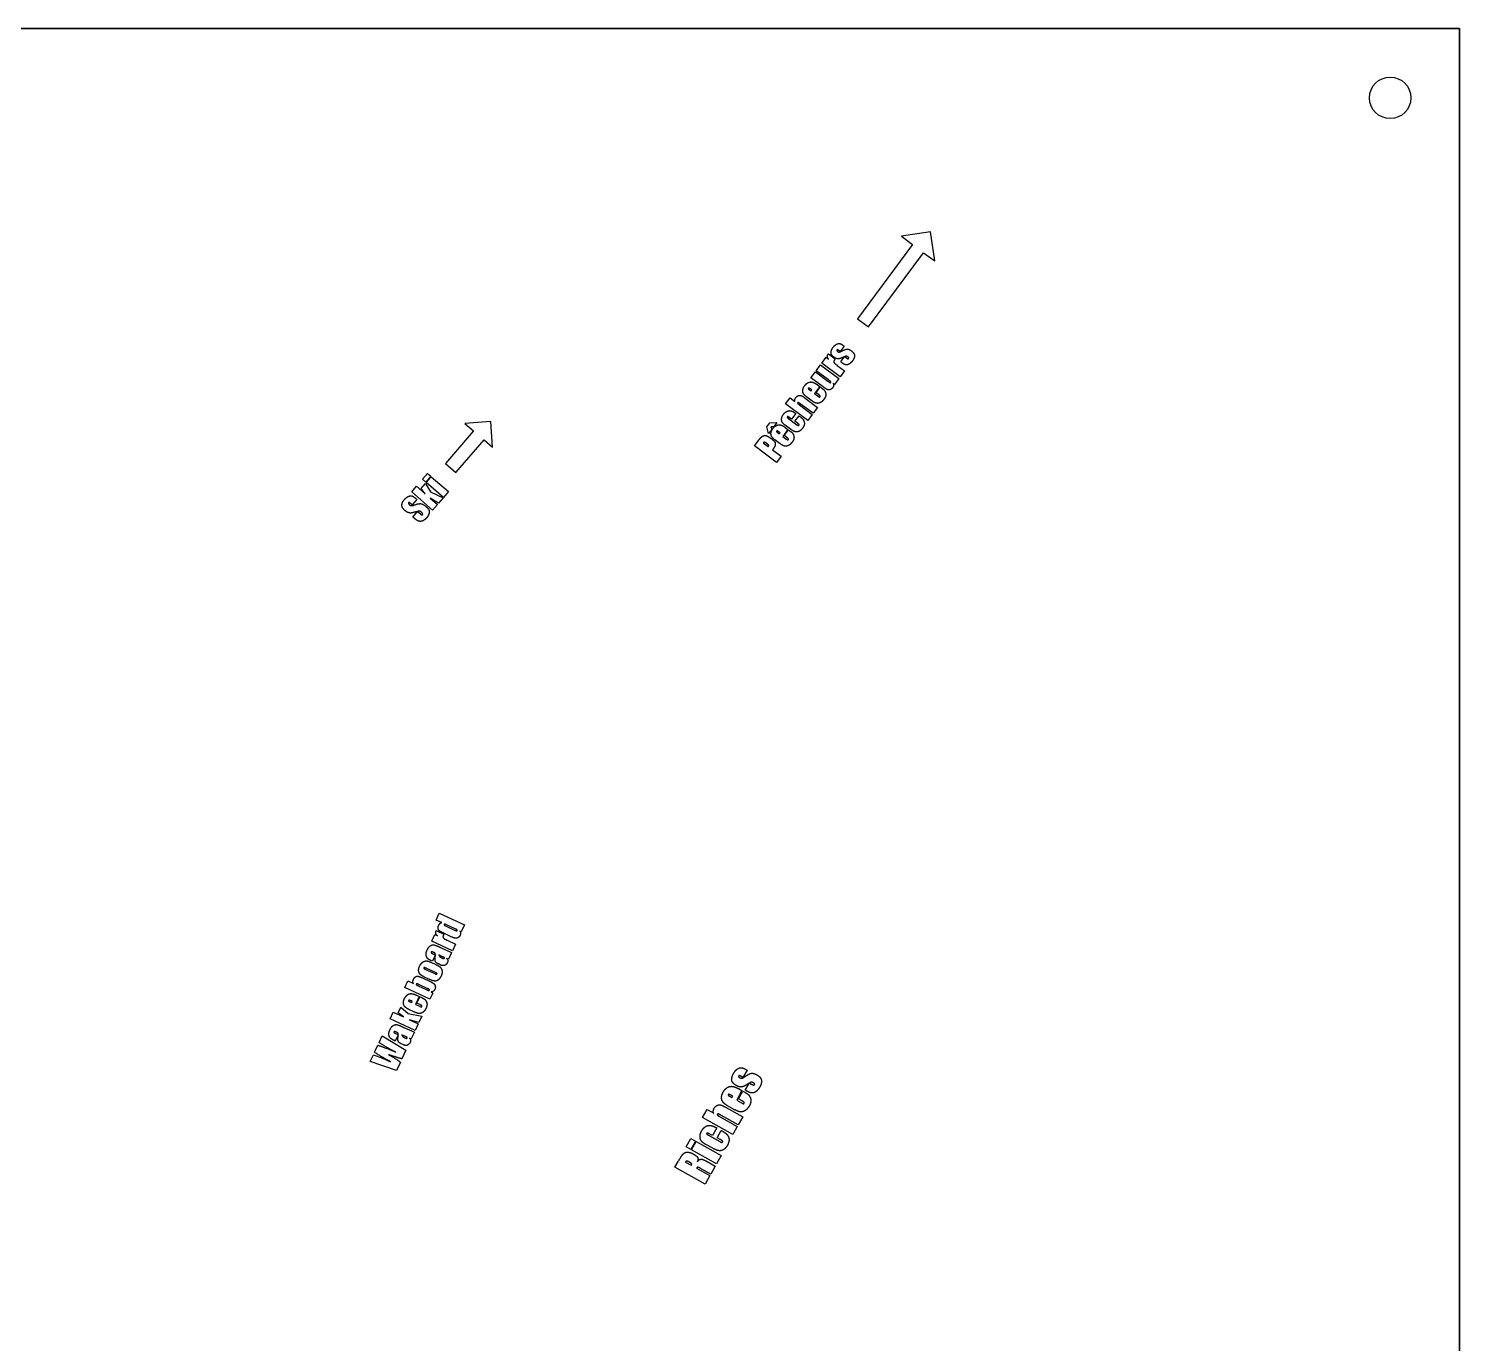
# Model space of a CAD drawing. Header units: millimetres. Extents: x 0 to 397, y 0 to 380.
# Drawn here: x 190.4 to 397.3, y 190 to 380 of the extents above; entities that cross this region are included whole.
import ezdxf

# ---------------------------------------------------------------- set-up
doc = ezdxf.new("R2010")
doc.units = ezdxf.units.MM
doc.layers.get('0').update_dxf_attribs({"linetype": 'CONTINUOUS'})

msp = doc.modelspace()

# ---------------------------------------------------------------- linework, layer by layer
for p, q in [((0, 380), (397.26, 380)), ((0, 380), (397.26, 380)), ((0, 380), (397.26, 380)), ((397.26, 380), (397.26, 0)), ((397.26, 380), (397.26, 0)), ((397.26, 380), (397.26, 0)), ((307.74, 333.34), (307.56, 333.47)), ((308.32, 334.12), (307.74, 333.34)), ((308.13, 334.25), (308.32, 334.12)), ((304.28, 330.55), (304.92, 331.41)), ((304.92, 331.41), (307.57, 329.45)), ((305.1, 331.66), (305.74, 332.52)), ((307.75, 329.69), (305.1, 331.66)), ((305.74, 332.52), (306.05, 332.24)), ((306.04, 333.02), (307.02, 332.29)), ((307.33, 331.34), (308.39, 330.55)), ((307.82, 331.83), (308.39, 332.6)), ((307.98, 331.71), (307.82, 331.83)), ((308.39, 332.6), (308.59, 332.45)), ((303.52, 329.53), (304.16, 330.39)), ((305.29, 328.21), (303.52, 329.53)), ((304.16, 330.39), (305.95, 329.07)), ((306.05, 329.24), (304.28, 330.55)), ((307.57, 329.45), (306.92, 328.57)), ((308.39, 330.55), (307.75, 329.69)), ((303.38, 327.75), (303.53, 327.63)), ((303.64, 327.78), (303.49, 327.89)), ((303.53, 327.63), (303.64, 327.78)), ((304.78, 328.28), (304.03, 327.27)), ((304.03, 327.27), (304.54, 326.88)), ((304.26, 327.39), (304.87, 328.21)), ((304.63, 327.11), (304.26, 327.39)), ((304.4, 328.56), (304.78, 328.28)), ((304.87, 328.21), (305.1, 328.04)), ((306.92, 328.57), (306.71, 328.74)), ((299.86, 325.77), (300.5, 326.63)), ((303.07, 323.39), (299.86, 325.77)), ((300.5, 326.63), (301.2, 326.11)), ((301.84, 325.64), (303.71, 324.25)), ((303.83, 324.41), (301.98, 325.78)), ((302.66, 326.62), (304.47, 325.27)), ((303.65, 326.21), (302.9, 326.76)), ((304.47, 325.27), (303.83, 324.41)), ((300.27, 323.66), (301.49, 322.76)), ((300.72, 323.56), (300.38, 323.81)), ((301.33, 324.38), (300.72, 323.56)), ((301.21, 323.26), (301.79, 324.04)), ((301.56, 323), (301.21, 323.26)), ((303.71, 324.25), (303.07, 323.39)), ((297.63, 320.85), (297.9, 320.65)), ((298.79, 321.55), (298.94, 321.44)), ((299.05, 321.59), (298.9, 321.7)), ((298.94, 321.44), (299.05, 321.59)), ((300.19, 322.09), (299.43, 321.07)), ((299.43, 321.07), (299.95, 320.69)), ((299.66, 321.2), (300.27, 322.02)), ((300.04, 320.92), (299.66, 321.2)), ((299.8, 322.37), (300.19, 322.09)), ((300.56, 322.11), (299.83, 322.65)), ((300.27, 322.02), (300.5, 321.85)), ((295.35, 319.69), (295.98, 320.55)), ((298.56, 317.31), (295.35, 319.69)), ((296.63, 320.13), (297.35, 319.59)), ((297.23, 319.96), (296.98, 320.15)), ((298.09, 319.32), (297.96, 319.14)), ((297.96, 319.14), (299.22, 318.2)), ((299.06, 320.01), (298.31, 320.57)), ((299.22, 318.2), (298.56, 317.31)), ((245.87, 311.17), (245.61, 311.39)), ((246.55, 311.96), (245.87, 311.17)), ((246.4, 312.09), (246.55, 311.96)), ((245.97, 309.42), (246.65, 310.21)), ((246.2, 309.22), (245.97, 309.42)), ((246.65, 310.21), (247.05, 309.86)), ((249.34, 251.18), (249.79, 252.16)), ((250.16, 250.8), (249.34, 251.18)), ((249.79, 252.16), (253.42, 250.47)), ((250.66, 250.35), (252.09, 249.69)), ((252.09, 249.9), (250.75, 250.53)), ((253.42, 250.47), (252.96, 249.49)), ((248.69, 248.13), (249.14, 249.1)), ((249.14, 249.1), (249.51, 248.89)), ((249.33, 249.65), (250.44, 249.13)), ((251.61, 248.72), (250.26, 249.36)), ((250.94, 248.26), (252.13, 247.71)), ((252.96, 249.49), (252.75, 249.59)), ((251.68, 246.73), (248.69, 248.13)), ((248.89, 246.3), (249.24, 246.14)), ((250.05, 247.17), (251.55, 246.47)), ((251.55, 246.47), (251.11, 245.52)), ((252.13, 247.71), (251.68, 246.73)), ((249.23, 243.59), (247.89, 244.21)), ((248.56, 245.08), (249.27, 244.75)), ((248.81, 245.22), (248.57, 245.33)), ((249.24, 246.14), (248.81, 245.22)), ((249.89, 244.71), (249.65, 244.83)), ((250.27, 245.88), (249.72, 246.14)), ((251.11, 245.52), (250.85, 245.64)), ((244.78, 241.42), (245.24, 242.39)), ((245.24, 242.39), (246.07, 242)), ((247.24, 242.86), (248.54, 242.25)), ((248.38, 242.59), (247.64, 242.94)), ((247.81, 244.04), (249.12, 243.43)), ((248.41, 239.72), (244.78, 241.42)), ((246.9, 240.13), (246.36, 238.99)), ((246.47, 240.33), (246.9, 240.13)), ((246.56, 239.16), (246.99, 240.09)), ((246.74, 241.69), (247.99, 241.1)), ((248.05, 241.29), (246.82, 241.86)), ((246.99, 240.09), (247.25, 239.96)), ((248.83, 240.63), (248.41, 239.72)), ((248.63, 240.78), (248.83, 240.63)), ((246.21, 237.87), (245.36, 238.27)), ((245.63, 239.33), (245.8, 239.25)), ((245.88, 239.42), (245.71, 239.5)), ((245.8, 239.25), (245.88, 239.42)), ((246.36, 238.99), (246.95, 238.72)), ((246.99, 238.96), (246.56, 239.16)), ((241.08, 233.47), (241.53, 234.45)), ((241.53, 234.45), (244.97, 232.35)), ((243.43, 233.69), (243.19, 233.8)), ((243.86, 234.61), (243.43, 233.69)), ((243.51, 234.78), (243.86, 234.61)), ((244.9, 234.36), (244.35, 234.61)), ((244.68, 235.64), (246.18, 234.95)), ((245.73, 234), (245.48, 234.12)), ((246.18, 234.95), (245.73, 234)), ((239.79, 230.72), (240.25, 231.7)), ((240.25, 231.7), (241.57, 231.2)), ((240.42, 232.06), (240.9, 233.1)), ((242.14, 232.64), (243.49, 232.08)), ((244.52, 233.19), (244.28, 233.3)), ((244.97, 232.35), (244.39, 231.12)), ((243.61, 229.44), (239.79, 230.72)), ((241.57, 231.2), (242.74, 230.71)), ((244.18, 230.66), (243.61, 229.44)), ((294.02, 229.63), (294.28, 229.49)), ((293.69, 228.44), (293.45, 228.57)), ((294.28, 229.49), (293.69, 228.44)), ((294.03, 226.57), (294.61, 227.63)), ((294.61, 227.63), (294.89, 227.47)), ((291.9, 225.64), (292.1, 225.52)), ((292.21, 225.73), (292.01, 225.84)), ((292.1, 225.52), (292.21, 225.73)), ((293.54, 226.53), (292.78, 225.15)), ((293.02, 226.81), (293.54, 226.53)), ((293.04, 225.34), (293.66, 226.46)), ((293.66, 226.46), (293.97, 226.29)), ((294.25, 226.45), (294.03, 226.57)), ((287.85, 222.62), (288.5, 223.79)), ((288.5, 223.79), (289.46, 223.26)), ((291.18, 224.12), (293.65, 222.75)), ((292.48, 223.77), (291.46, 224.34)), ((292.78, 225.15), (293.48, 224.76)), ((293.55, 225.05), (293.04, 225.34)), ((292.22, 220.19), (287.85, 222.62)), ((290.32, 222.78), (292.87, 221.36)), ((293, 221.58), (290.48, 222.98)), ((292.87, 221.36), (292.22, 220.19)), ((293.65, 222.75), (293, 221.58)), ((288.71, 220.07), (290.36, 219.15)), ((289.28, 220.02), (288.82, 220.27)), ((289.9, 221.13), (289.28, 220.02)), ((289.94, 219.72), (290.53, 220.78)), ((290.41, 219.46), (289.94, 219.72)), ((289.32, 218.19), (288.33, 218.74)), ((283.86, 215.45), (284.33, 216.29)), ((288.23, 213.02), (283.86, 215.45)), ((285.38, 216.2), (286.22, 215.73)), ((286.02, 216.15), (285.78, 216.28)), ((286.99, 215.3), (288.91, 214.24)), ((289.04, 214.46), (287.57, 215.28)), ((288.5, 216.26), (289.67, 215.6)), ((289.67, 215.6), (289.04, 214.46)), ((288.91, 214.24), (288.23, 213.02))]:
    msp.add_line(p, q)
for points in [[(0, 0), (397.26, 0), (397.26, 380), (0, 380)], [(310.24, 338.08), (311.84, 336.89), (319.8, 347.62), (321.41, 346.42), (320.79, 350.62), (316.59, 350), (318.19, 348.81)], [(250.66, 317.15), (252.18, 315.85), (256.26, 320.57), (257.5, 319.5), (257.23, 323.22), (253.5, 322.95), (254.74, 321.88)], [(297.74, 322.46), (297.84, 322.07), (297.39, 321.47), (297.15, 322.45), (297.59, 323.03), (298.57, 323.06), (298.14, 322.47)], [(248.09, 315.7), (248.55, 315.31), (247.83, 314.47), (247.37, 314.87)], [(248.62, 315.24), (251.12, 313.09), (250.4, 312.25), (247.9, 314.41)], [(247.77, 314.25), (248.51, 313.08), (250.34, 312.18), (249.67, 311.4), (248.47, 312.15), (249.53, 311.24), (248.82, 310.43), (245.8, 313.04), (246.5, 313.86), (247.74, 312.79), (247.17, 313.56)], [(244.24, 238.59), (245.27, 237.67), (247.28, 237.3), (246.84, 236.37), (245.49, 236.77), (246.75, 236.18), (246.3, 235.21), (242.67, 236.9), (243.13, 237.87), (244.61, 237.18), (243.86, 237.77)], [(286.17, 219.59), (286.83, 219.22), (286.16, 218.01), (285.5, 218.38)], [(286.94, 219.16), (290.54, 217.16), (289.87, 215.95), (286.27, 217.96)]]:
    msp.add_lwpolyline(points, close=True)
msp.add_circle((387.26, 370), 3)
for points in [[(306.47, 332.93), (306.38, 333.13), (306.45, 333.4)], [(306.45, 333.4), (306.52, 333.66), (306.71, 333.93)], [(306.71, 333.93), (306.91, 334.19), (307.11, 334.33)], [(307.11, 334.33), (307.32, 334.47), (307.51, 334.48)], [(307.27, 333.57), (307.24, 333.52), (307.25, 333.48)], [(307.25, 333.48), (307.26, 333.43), (307.34, 333.38)], [(307.35, 333.61), (307.31, 333.62), (307.27, 333.57)], [(307.34, 333.38), (307.45, 333.29), (307.51, 333.27)], [(307.56, 333.47), (307.39, 333.6), (307.35, 333.61)], [(307.51, 334.48), (307.7, 334.5), (307.82, 334.45)], [(307.51, 333.27), (307.56, 333.25), (307.68, 333.28)], [(307.68, 333.28), (307.8, 333.31), (308.11, 333.47)], [(307.82, 334.45), (307.93, 334.4), (308.13, 334.25)], [(308.11, 333.47), (308.54, 333.69), (308.78, 333.69)], [(308.78, 333.69), (309.02, 333.69), (309.31, 333.47)], [(309.31, 333.47), (309.63, 333.23), (309.74, 333.02)], [(306.05, 332.24), (305.77, 332.61), (306.04, 333.02)], [(306.88, 332.49), (306.56, 332.72), (306.47, 332.93)], [(307.02, 332.29), (306.84, 332.04), (306.82, 331.92)], [(306.82, 331.92), (306.81, 331.79), (306.89, 331.7)], [(307.34, 332.28), (307.11, 332.32), (306.88, 332.49)], [(306.89, 331.7), (306.96, 331.61), (307.33, 331.34)], [(308.03, 332.44), (307.56, 332.23), (307.34, 332.28)], [(308.54, 331.42), (308.31, 331.46), (307.98, 331.71)], [(308.62, 332.68), (308.55, 332.67), (308.03, 332.44)], [(309.03, 331.53), (308.77, 331.38), (308.54, 331.42)], [(308.59, 332.45), (308.79, 332.31), (308.85, 332.29)], [(308.85, 332.56), (308.68, 332.69), (308.62, 332.68)], [(308.98, 332.43), (308.97, 332.48), (308.85, 332.56)], [(308.85, 332.29), (308.91, 332.28), (308.95, 332.32)], [(308.95, 332.32), (308.99, 332.39), (308.98, 332.43)], [(309.52, 331.99), (309.3, 331.68), (309.03, 331.53)], [(309.79, 332.53), (309.73, 332.27), (309.52, 331.99)], [(309.74, 333.02), (309.85, 332.8), (309.79, 332.53)], [(303.15, 328.86), (303.45, 328.98), (303.73, 328.91)], [(303.73, 328.91), (304.02, 328.84), (304.4, 328.56)], [(305.95, 329.07), (306.25, 328.85), (306.3, 328.83)], [(306.39, 328.96), (306.36, 329.01), (306.05, 329.24)], [(306.38, 328.86), (306.42, 328.92), (306.39, 328.96)], [(301.33, 326.68), (301.49, 326.89), (301.72, 326.97)], [(301.72, 326.97), (301.95, 327.04), (302.12, 326.96)], [(302.12, 326.96), (302.29, 326.89), (302.66, 326.62)], [(302.42, 327.27), (302.29, 327.51), (302.34, 327.81)], [(302.34, 327.81), (302.4, 328.11), (302.6, 328.39)], [(302.9, 326.76), (302.56, 327.02), (302.42, 327.27)], [(302.6, 328.39), (302.85, 328.73), (303.15, 328.86)], [(303.16, 328.03), (303.12, 327.98), (303.15, 327.94)], [(303.15, 327.94), (303.17, 327.9), (303.38, 327.75)], [(303.25, 328.05), (303.19, 328.07), (303.16, 328.03)], [(303.49, 327.89), (303.3, 328.04), (303.25, 328.05)], [(304.54, 326.88), (304.71, 326.76), (304.76, 326.75)], [(304.85, 326.91), (304.82, 326.97), (304.63, 327.11)], [(304.84, 326.79), (304.89, 326.85), (304.85, 326.91)], [(305.1, 328.04), (305.34, 327.86), (305.45, 327.73)], [(305.76, 327.89), (305.63, 327.97), (305.29, 328.21)], [(305.64, 326.91), (305.58, 326.67), (305.38, 326.41)], [(305.45, 327.73), (305.56, 327.6), (305.63, 327.37)], [(305.63, 327.37), (305.69, 327.14), (305.64, 326.91)], [(306.04, 327.8), (305.88, 327.82), (305.76, 327.89)], [(306.35, 327.85), (306.19, 327.78), (306.04, 327.8)], [(306.3, 328.83), (306.34, 328.81), (306.38, 328.86)], [(306.65, 328.11), (306.51, 327.93), (306.35, 327.85)], [(306.8, 328.46), (306.77, 328.28), (306.65, 328.11)], [(306.71, 328.74), (306.82, 328.64), (306.8, 328.46)], [(300.09, 324.71), (300.39, 324.84), (300.66, 324.76)], [(300.66, 324.76), (300.92, 324.68), (301.33, 324.38)], [(301.2, 326.11), (301.14, 326.21), (301.18, 326.37)], [(301.18, 326.37), (301.23, 326.54), (301.33, 326.68)], [(301.61, 325.93), (301.58, 325.89), (301.61, 325.84)], [(301.7, 325.96), (301.64, 325.98), (301.61, 325.93)], [(301.61, 325.84), (301.65, 325.78), (301.84, 325.64)], [(301.98, 325.78), (301.76, 325.94), (301.7, 325.96)], [(304.13, 325.91), (303.95, 325.99), (303.65, 326.21)], [(304.54, 325.85), (304.32, 325.84), (304.13, 325.91)], [(304.97, 326.01), (304.75, 325.87), (304.54, 325.85)], [(304.76, 326.75), (304.81, 326.74), (304.84, 326.79)], [(305.38, 326.41), (305.2, 326.15), (304.97, 326.01)], [(298.56, 322.66), (298.86, 322.79), (299.14, 322.72)], [(299.14, 322.72), (299.42, 322.65), (299.8, 322.37)], [(299.37, 323.1), (299.25, 323.3), (299.28, 323.62)], [(299.28, 323.62), (299.31, 323.95), (299.55, 324.27)], [(299.83, 322.65), (299.5, 322.9), (299.37, 323.1)], [(299.55, 324.27), (299.78, 324.59), (300.09, 324.71)], [(300.1, 323.9), (300.07, 323.86), (300.09, 323.82)], [(300.09, 323.82), (300.11, 323.78), (300.27, 323.66)], [(300.18, 323.93), (300.13, 323.94), (300.1, 323.9)], [(300.38, 323.81), (300.24, 323.92), (300.18, 323.93)], [(301.49, 322.76), (301.62, 322.66), (301.69, 322.65)], [(301.79, 322.8), (301.75, 322.86), (301.56, 323)], [(301.79, 324.04), (302.14, 323.78), (302.28, 323.64)], [(301.79, 322.68), (301.83, 322.73), (301.79, 322.8)], [(302.28, 323.64), (302.43, 323.49), (302.51, 323.25)], [(302.55, 322.76), (302.5, 322.51), (302.3, 322.24)], [(302.51, 323.25), (302.6, 323.01), (302.55, 322.76)], [(295.98, 320.55), (296.24, 320.89), (296.43, 321.04)], [(296.43, 321.04), (296.63, 321.18), (296.8, 321.2)], [(296.8, 321.2), (296.98, 321.22), (297.16, 321.14)], [(297.16, 321.14), (297.33, 321.07), (297.63, 320.85)], [(297.83, 321.07), (297.7, 321.32), (297.75, 321.62)], [(297.75, 321.62), (297.8, 321.92), (298.01, 322.2)], [(298.31, 320.57), (297.96, 320.83), (297.83, 321.07)], [(297.9, 320.65), (298.21, 320.42), (298.31, 320.24)], [(298.01, 322.2), (298.26, 322.54), (298.56, 322.66)], [(298.57, 321.84), (298.53, 321.78), (298.55, 321.75)], [(298.55, 321.75), (298.58, 321.71), (298.79, 321.55)], [(298.65, 321.86), (298.6, 321.88), (298.57, 321.84)], [(298.9, 321.7), (298.71, 321.84), (298.65, 321.86)], [(299.95, 320.69), (300.12, 320.57), (300.16, 320.56)], [(300.26, 320.72), (300.22, 320.78), (300.04, 320.92)], [(300.25, 320.6), (300.29, 320.66), (300.26, 320.72)], [(300.5, 321.85), (300.74, 321.67), (300.85, 321.54)], [(301.22, 321.75), (300.95, 321.82), (300.56, 322.11)], [(301.04, 320.72), (300.99, 320.48), (300.79, 320.22)], [(300.85, 321.54), (300.96, 321.41), (301.03, 321.18)], [(301.03, 321.18), (301.1, 320.95), (301.04, 320.72)], [(301.77, 321.79), (301.5, 321.67), (301.22, 321.75)], [(301.69, 322.65), (301.76, 322.64), (301.79, 322.68)], [(302.3, 322.24), (302.04, 321.9), (301.77, 321.79)], [(296.77, 320.24), (296.7, 320.23), (296.63, 320.13)], [(296.98, 320.15), (296.84, 320.25), (296.77, 320.24)], [(297.41, 319.77), (297.39, 319.84), (297.23, 319.96)], [(297.35, 319.59), (297.33, 319.58), (297.36, 319.61)], [(297.36, 319.61), (297.43, 319.71), (297.41, 319.77)], [(298.35, 319.83), (298.3, 319.59), (298.09, 319.32)], [(298.31, 320.24), (298.4, 320.06), (298.35, 319.83)], [(299.54, 319.72), (299.35, 319.8), (299.06, 320.01)], [(299.94, 319.66), (299.73, 319.65), (299.54, 319.72)], [(300.38, 319.82), (300.16, 319.68), (299.94, 319.66)], [(300.16, 320.56), (300.21, 320.55), (300.25, 320.6)], [(300.79, 320.22), (300.6, 319.96), (300.38, 319.82)], [(244.75, 311.95), (245.01, 312.26), (245.3, 312.39)], [(245.3, 312.39), (245.6, 312.53), (245.82, 312.47)], [(245.82, 312.47), (246.04, 312.4), (246.4, 312.09)], [(244.42, 310.87), (244.34, 311.11), (244.42, 311.39)], [(244.42, 311.39), (244.5, 311.67), (244.75, 311.95)], [(244.86, 310.33), (244.51, 310.64), (244.42, 310.87)], [(245.32, 310.05), (245.1, 310.12), (244.86, 310.33)], [(245.34, 311.48), (245.3, 311.44), (245.32, 311.37)], [(245.32, 311.37), (245.34, 311.31), (245.44, 311.22)], [(245.43, 311.52), (245.38, 311.53), (245.34, 311.48)], [(245.61, 311.39), (245.47, 311.51), (245.43, 311.52)], [(245.44, 311.22), (245.58, 311.1), (245.66, 311.08)], [(245.66, 311.08), (245.78, 311.05), (245.97, 311.08)], [(245.97, 311.08), (246.78, 311.39), (247.1, 311.35)], [(246.92, 310.28), (246.75, 310.26), (246.32, 310.14)], [(247.25, 310.06), (247.01, 310.27), (246.92, 310.28)], [(247.1, 311.35), (247.43, 311.31), (247.87, 310.93)], [(247.87, 310.93), (248.2, 310.65), (248.29, 310.43)], [(248.29, 310.43), (248.38, 310.22), (248.29, 309.9)], [(245.7, 310), (245.53, 309.98), (245.32, 310.05)], [(246.32, 310.14), (245.88, 310.02), (245.7, 310)], [(246.79, 308.83), (246.54, 308.92), (246.2, 309.22)], [(247.36, 308.86), (247.05, 308.74), (246.79, 308.83)], [(247.05, 309.86), (247.21, 309.73), (247.26, 309.72)], [(247.38, 309.89), (247.36, 309.96), (247.25, 310.06)], [(247.26, 309.72), (247.31, 309.71), (247.36, 309.77)], [(247.36, 309.77), (247.41, 309.82), (247.38, 309.89)], [(247.96, 309.3), (247.68, 308.98), (247.36, 308.86)], [(248.29, 309.9), (248.21, 309.59), (247.96, 309.3)], [(249.62, 249.96), (249.58, 250.18), (249.69, 250.41)], [(249.69, 250.41), (249.77, 250.58), (249.9, 250.7)], [(249.9, 250.7), (250.03, 250.81), (250.16, 250.8)], [(250.48, 250.54), (250.46, 250.49), (250.48, 250.46)], [(250.55, 250.59), (250.5, 250.59), (250.48, 250.54)], [(250.48, 250.46), (250.51, 250.42), (250.66, 250.35)], [(250.75, 250.53), (250.6, 250.59), (250.55, 250.59)], [(249.51, 248.89), (249.15, 249.19), (249.33, 249.65)], [(249.78, 249.63), (249.66, 249.75), (249.62, 249.96)], [(250.26, 249.36), (249.91, 249.51), (249.78, 249.63)], [(250.44, 249.13), (250.31, 248.86), (250.32, 248.73)], [(250.32, 248.73), (250.33, 248.6), (250.43, 248.53)], [(250.43, 248.53), (250.52, 248.46), (250.94, 248.26)], [(252.12, 248.54), (251.94, 248.57), (251.61, 248.72)], [(252.36, 249.75), (252.32, 249.79), (252.09, 249.9)], [(252.09, 249.69), (252.26, 249.61), (252.3, 249.61)], [(252.48, 248.63), (252.29, 248.52), (252.12, 248.54)], [(252.3, 249.61), (252.35, 249.61), (252.37, 249.65)], [(252.37, 249.65), (252.39, 249.71), (252.36, 249.75)], [(252.78, 248.95), (252.67, 248.73), (252.48, 248.63)], [(252.75, 249.59), (252.85, 249.48), (252.85, 249.3)], [(252.85, 249.3), (252.85, 249.12), (252.78, 248.95)], [(247.88, 246.15), (247.85, 246.47), (248.03, 246.85)], [(248.07, 245.67), (247.91, 245.84), (247.88, 246.15)], [(248.03, 246.85), (248.24, 247.31), (248.52, 247.48)], [(248.52, 247.48), (248.8, 247.64), (249.07, 247.57)], [(248.61, 246.54), (248.59, 246.48), (248.62, 246.45)], [(248.7, 246.59), (248.64, 246.59), (248.61, 246.54)], [(248.62, 246.45), (248.65, 246.41), (248.89, 246.3)], [(248.98, 246.49), (248.77, 246.59), (248.7, 246.59)], [(249.19, 246.36), (249.15, 246.41), (248.98, 246.49)], [(249.07, 247.57), (249.33, 247.51), (250.05, 247.17)], [(249.19, 245.82), (249.22, 246.32), (249.19, 246.36)], [(246.8, 243.84), (246.77, 244.15), (246.94, 244.52)], [(246.94, 244.52), (247.08, 244.82), (247.28, 245)], [(247.28, 245), (247.47, 245.18), (247.68, 245.23)], [(247.63, 244.31), (247.58, 244.32), (247.55, 244.27)], [(247.55, 244.27), (247.53, 244.22), (247.56, 244.18)], [(247.56, 244.18), (247.6, 244.14), (247.81, 244.04)], [(247.89, 244.21), (247.68, 244.31), (247.63, 244.31)], [(247.68, 245.23), (247.89, 245.29), (248.07, 245.26)], [(248.57, 245.33), (248.22, 245.49), (248.07, 245.67)], [(248.07, 245.26), (248.25, 245.23), (248.56, 245.08)], [(249.24, 245.16), (249.16, 245.33), (249.19, 245.82)], [(249.65, 244.83), (249.31, 244.99), (249.24, 245.16)], [(249.27, 244.75), (249.67, 244.57), (249.84, 244.44)], [(249.72, 246.14), (249.8, 245.95), (249.88, 245.88)], [(249.84, 244.44), (250.01, 244.31), (250.11, 244.09)], [(249.88, 245.88), (249.96, 245.8), (250.15, 245.71)], [(250.59, 244.64), (250.36, 244.5), (249.89, 244.71)], [(250.11, 244.09), (250.22, 243.88), (250.2, 243.63)], [(250.15, 245.71), (250.37, 245.61), (250.43, 245.61)], [(250.51, 245.75), (250.48, 245.79), (250.27, 245.88)], [(250.43, 245.61), (250.48, 245.61), (250.51, 245.67)], [(250.51, 245.67), (250.54, 245.72), (250.51, 245.75)], [(250.95, 245.03), (250.83, 244.78), (250.59, 244.64)], [(250.85, 245.64), (251, 245.58), (251.02, 245.4)], [(251.02, 245.4), (251.04, 245.22), (250.95, 245.03)], [(245.97, 242.26), (245.97, 242.44), (246.05, 242.6)], [(246.07, 242), (245.97, 242.09), (245.97, 242.26)], [(246.05, 242.6), (246.14, 242.79), (246.26, 242.91)], [(246.26, 242.91), (246.39, 243.02), (246.54, 243.05)], [(246.54, 243.05), (246.69, 243.07), (246.8, 243.04)], [(247.03, 243.33), (246.83, 243.54), (246.8, 243.84)], [(246.8, 243.04), (246.91, 243.01), (247.24, 242.86)], [(247.64, 242.94), (247.23, 243.13), (247.03, 243.33)], [(248.97, 242.38), (248.76, 242.42), (248.38, 242.59)], [(248.54, 242.25), (248.87, 242.09), (249.01, 241.97)], [(249.38, 242.39), (249.19, 242.34), (248.97, 242.38)], [(249.12, 243.43), (249.32, 243.34), (249.37, 243.34)], [(249.44, 243.47), (249.41, 243.5), (249.23, 243.59)], [(249.37, 243.34), (249.42, 243.34), (249.45, 243.38)], [(249.74, 242.63), (249.58, 242.45), (249.38, 242.39)], [(249.45, 243.38), (249.47, 243.43), (249.44, 243.47)], [(250.05, 243.11), (249.91, 242.81), (249.74, 242.63)], [(250.2, 243.63), (250.18, 243.38), (250.05, 243.11)], [(244.74, 239.8), (244.92, 240.19), (245.19, 240.37)], [(245.19, 240.37), (245.45, 240.56), (245.74, 240.54)], [(245.74, 240.54), (246.04, 240.53), (246.47, 240.33)], [(246.46, 241.92), (246.44, 241.87), (246.47, 241.83)], [(246.54, 241.97), (246.48, 241.97), (246.46, 241.92)], [(246.47, 241.83), (246.5, 241.8), (246.74, 241.69)], [(246.82, 241.86), (246.61, 241.96), (246.54, 241.97)], [(247.25, 239.96), (247.52, 239.84), (247.66, 239.73)], [(247.99, 241.1), (248.22, 241), (248.27, 241)], [(248.34, 241.13), (248.29, 241.18), (248.05, 241.29)], [(248.27, 241), (248.33, 240.99), (248.35, 241.04)], [(248.35, 241.04), (248.38, 241.09), (248.34, 241.13)], [(248.93, 240.89), (248.79, 240.78), (248.63, 240.78)], [(249.14, 241.16), (249.06, 240.99), (248.93, 240.89)], [(249.01, 241.97), (249.16, 241.85), (249.2, 241.62)], [(249.2, 241.62), (249.25, 241.39), (249.14, 241.16)], [(244.6, 239.19), (244.59, 239.49), (244.74, 239.8)], [(244.79, 238.67), (244.61, 238.88), (244.6, 239.19)], [(245.36, 238.27), (244.97, 238.45), (244.79, 238.67)], [(245.36, 239.56), (245.33, 239.5), (245.36, 239.47)], [(245.44, 239.6), (245.38, 239.61), (245.36, 239.56)], [(245.36, 239.47), (245.39, 239.44), (245.63, 239.33)], [(245.71, 239.5), (245.49, 239.6), (245.44, 239.6)], [(246.95, 238.72), (247.13, 238.63), (247.18, 238.63)], [(247.24, 238.81), (247.19, 238.86), (246.99, 238.96)], [(247.54, 237.95), (247.35, 237.76), (247.14, 237.71)], [(247.18, 238.63), (247.23, 238.63), (247.25, 238.68)], [(247.25, 238.68), (247.29, 238.75), (247.24, 238.81)], [(247.86, 238.42), (247.73, 238.13), (247.54, 237.95)], [(247.66, 239.73), (247.79, 239.63), (247.91, 239.41)], [(248.01, 238.96), (248, 238.72), (247.86, 238.42)], [(247.91, 239.41), (248.02, 239.2), (248.01, 238.96)], [(242.65, 235.32), (242.87, 235.79), (243.15, 235.95)], [(243.15, 235.95), (243.43, 236.11), (243.69, 236.05)], [(243.69, 236.05), (243.96, 235.98), (244.68, 235.64)], [(246.74, 237.69), (246.54, 237.72), (246.21, 237.87)], [(247.14, 237.71), (246.94, 237.65), (246.74, 237.69)], [(242.5, 234.62), (242.47, 234.94), (242.65, 235.32)], [(242.69, 234.14), (242.54, 234.31), (242.5, 234.62)], [(243.19, 233.8), (242.85, 233.97), (242.69, 234.14)], [(243.24, 235.01), (243.21, 234.95), (243.24, 234.92)], [(243.32, 235.06), (243.26, 235.06), (243.24, 235.01)], [(243.24, 234.92), (243.27, 234.89), (243.51, 234.78)], [(243.61, 234.96), (243.39, 235.06), (243.32, 235.06)], [(243.81, 234.83), (243.78, 234.88), (243.61, 234.96)], [(243.82, 234.29), (243.85, 234.79), (243.81, 234.83)], [(243.86, 233.63), (243.78, 233.8), (243.82, 234.29)], [(244.35, 234.61), (244.42, 234.42), (244.5, 234.35)], [(244.5, 234.35), (244.58, 234.28), (244.78, 234.19)], [(244.78, 234.19), (244.99, 234.08), (245.05, 234.08)], [(245.13, 234.23), (245.11, 234.26), (244.9, 234.36)], [(245.05, 234.08), (245.11, 234.08), (245.13, 234.14)], [(245.13, 234.14), (245.16, 234.19), (245.13, 234.23)], [(245.48, 234.12), (245.62, 234.05), (245.64, 233.87)], [(245.64, 233.87), (245.66, 233.69), (245.57, 233.5)], [(242.74, 230.71), (241.86, 231.14), (240.42, 232.06)], [(240.9, 233.1), (241.1, 233.03), (242.14, 232.64)], [(243.49, 232.08), (242.26, 232.7), (241.08, 233.47)], [(244.39, 231.12), (243.46, 231.36), (242.43, 231.74)], [(242.43, 231.74), (242.83, 231.54), (244.18, 230.66)], [(244.28, 233.3), (243.94, 233.46), (243.86, 233.63)], [(245.22, 233.11), (244.98, 232.97), (244.52, 233.19)], [(245.57, 233.5), (245.45, 233.26), (245.22, 233.11)], [(292.75, 229.56), (292.99, 229.76), (293.22, 229.81)], [(293.22, 229.81), (293.45, 229.87), (293.6, 229.82)], [(293.6, 229.82), (293.76, 229.78), (294.02, 229.63)], [(292.19, 227.72), (292.04, 227.95), (292.08, 228.29)], [(292.08, 228.29), (292.12, 228.64), (292.32, 229)], [(292.77, 227.24), (292.33, 227.48), (292.19, 227.72)], [(292.32, 229), (292.52, 229.35), (292.75, 229.56)], [(293.07, 228.64), (293.04, 228.58), (293.06, 228.52)], [(293.06, 228.52), (293.08, 228.47), (293.19, 228.41)], [(293.16, 228.7), (293.11, 228.71), (293.07, 228.64)], [(293.45, 228.57), (293.22, 228.7), (293.16, 228.7)], [(293.19, 228.41), (293.34, 228.33), (293.41, 228.31)], [(293.41, 228.31), (293.49, 228.29), (293.63, 228.35)], [(293.63, 228.35), (293.77, 228.41), (294.12, 228.65)], [(294.12, 228.65), (294.62, 229), (294.92, 229.03)], [(294.89, 227.76), (294.8, 227.74), (294.19, 227.36)], [(295.19, 227.65), (294.96, 227.78), (294.89, 227.76)], [(294.92, 229.03), (295.22, 229.07), (295.62, 228.85)], [(295.38, 227.51), (295.36, 227.56), (295.19, 227.65)], [(295.62, 228.85), (296.06, 228.61), (296.22, 228.36)], [(296.36, 227.77), (296.33, 227.43), (296.12, 227.05)], [(296.22, 228.36), (296.39, 228.11), (296.36, 227.77)], [(290.6, 225.55), (290.61, 225.93), (290.83, 226.31)], [(290.79, 224.89), (290.58, 225.17), (290.6, 225.55)], [(290.83, 226.31), (291.08, 226.77), (291.43, 226.98)], [(291.43, 226.98), (291.78, 227.18), (292.14, 227.14)], [(291.58, 225.95), (291.54, 225.88), (291.57, 225.84)], [(291.57, 225.84), (291.61, 225.8), (291.9, 225.64)], [(291.68, 225.99), (291.61, 226.01), (291.58, 225.95)], [(292.01, 225.84), (291.75, 225.98), (291.68, 225.99)], [(292.14, 227.14), (292.51, 227.1), (293.02, 226.81)], [(293.36, 227.05), (293.07, 227.07), (292.77, 227.24)], [(294.19, 227.36), (293.65, 227.03), (293.36, 227.05)], [(293.97, 226.29), (294.3, 226.1), (294.46, 225.96)], [(295, 226.19), (294.7, 226.2), (294.25, 226.45)], [(294.46, 225.96), (294.62, 225.82), (294.74, 225.54)], [(294.74, 225.54), (294.86, 225.27), (294.83, 224.97)], [(294.89, 227.47), (295.16, 227.32), (295.24, 227.31)], [(295.59, 226.4), (295.29, 226.17), (295, 226.19)], [(295.24, 227.31), (295.32, 227.31), (295.35, 227.37)], [(295.35, 227.37), (295.4, 227.46), (295.38, 227.51)], [(296.12, 227.05), (295.89, 226.63), (295.59, 226.4)], [(289.46, 223.26), (289.37, 223.37), (289.4, 223.58)], [(289.4, 223.58), (289.42, 223.79), (289.53, 223.98)], [(289.53, 223.98), (289.69, 224.27), (289.97, 224.4)], [(289.97, 224.4), (290.24, 224.53), (290.46, 224.46)], [(290.46, 224.46), (290.69, 224.4), (291.18, 224.12)], [(291.46, 224.34), (290.99, 224.6), (290.79, 224.89)], [(293.13, 223.49), (292.88, 223.55), (292.48, 223.77)], [(293.64, 223.48), (293.37, 223.43), (293.13, 223.49)], [(293.48, 224.76), (293.7, 224.63), (293.76, 224.63)], [(293.85, 224.84), (293.8, 224.92), (293.55, 225.05)], [(294.15, 223.75), (293.9, 223.53), (293.64, 223.48)], [(293.76, 224.63), (293.82, 224.63), (293.86, 224.69)], [(293.86, 224.69), (293.91, 224.77), (293.85, 224.84)], [(294.6, 224.31), (294.4, 223.96), (294.15, 223.75)], [(294.83, 224.97), (294.8, 224.67), (294.6, 224.31)], [(287.71, 220.7), (287.95, 221.13), (288.31, 221.34)], [(288.31, 221.34), (288.67, 221.55), (289.01, 221.49)], [(289.01, 221.49), (289.34, 221.44), (289.9, 221.13)], [(289.99, 223.1), (289.96, 223.05), (290.01, 222.98)], [(290.11, 223.16), (290.03, 223.17), (289.99, 223.1)], [(290.01, 222.98), (290.07, 222.92), (290.32, 222.78)], [(290.48, 222.98), (290.19, 223.14), (290.11, 223.16)], [(287.48, 219.86), (287.47, 220.27), (287.71, 220.7)], [(287.69, 219.22), (287.5, 219.45), (287.48, 219.86)], [(288.45, 220.34), (288.42, 220.28), (288.46, 220.24)], [(288.55, 220.39), (288.49, 220.39), (288.45, 220.34)], [(288.46, 220.24), (288.49, 220.19), (288.71, 220.07)], [(288.82, 220.27), (288.62, 220.38), (288.55, 220.39)], [(290.73, 219.24), (290.67, 219.32), (290.41, 219.46)], [(290.53, 220.78), (291, 220.52), (291.2, 220.36)], [(291.2, 220.36), (291.41, 220.21), (291.55, 219.93)], [(291.67, 219.33), (291.65, 219.01), (291.45, 218.64)], [(291.55, 219.93), (291.7, 219.64), (291.67, 219.33)], [(284.33, 216.29), (284.77, 217.07), (285, 217.33)], [(285, 217.33), (285.22, 217.59), (285.59, 217.63)], [(285.59, 217.63), (285.96, 217.67), (286.52, 217.36)], [(286.52, 217.36), (287.04, 217.07), (287.15, 216.83)], [(288.33, 218.74), (287.87, 218.99), (287.69, 219.22)], [(290.2, 217.85), (289.85, 217.9), (289.32, 218.19)], [(290.87, 217.99), (290.56, 217.8), (290.2, 217.85)], [(290.36, 219.15), (290.54, 219.05), (290.63, 219.05)], [(290.63, 219.05), (290.72, 219.04), (290.75, 219.1)], [(290.75, 219.1), (290.79, 219.17), (290.73, 219.24)], [(291.45, 218.64), (291.19, 218.18), (290.87, 217.99)], [(285.53, 216.35), (285.45, 216.32), (285.38, 216.2)], [(285.78, 216.28), (285.61, 216.37), (285.53, 216.35)], [(286.28, 215.93), (286.27, 216), (286.02, 216.15)], [(286.22, 215.73), (286.29, 215.85), (286.28, 215.93)], [(287.16, 215.46), (287.07, 215.45), (286.99, 215.3)], [(287.15, 216.83), (287.26, 216.59), (287.08, 216.25)], [(287.08, 216.25), (287.26, 216.54), (287.48, 216.58)], [(287.57, 215.28), (287.25, 215.46), (287.16, 215.46)], [(287.48, 216.58), (287.7, 216.63), (287.84, 216.59)], [(287.84, 216.59), (287.97, 216.55), (288.5, 216.26)]]:
    msp.add_open_spline(points, degree=2)

doc.saveas('drawing.dxf')
